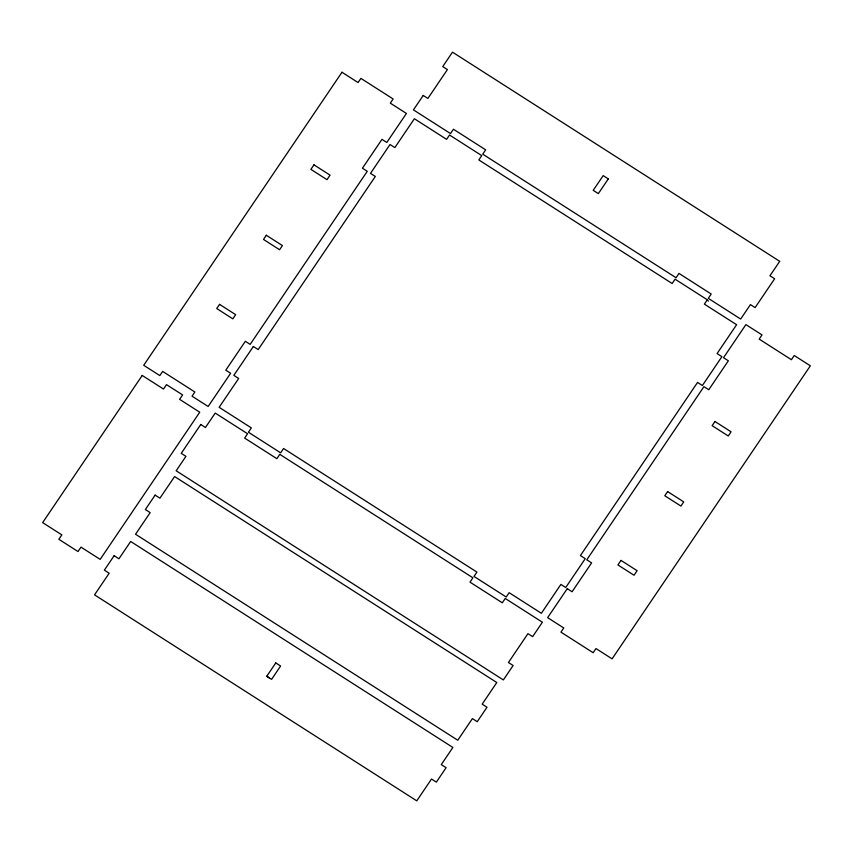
<?xml version="1.0" encoding="UTF-8"?>
<svg xmlns="http://www.w3.org/2000/svg" width="853" height="853" viewBox="0 0 853 853"><rect width="100%" height="100%" fill="white"/><g stroke="black" fill="none" stroke-linecap="round" stroke-linejoin="round"><path stroke-width="1.28" d="M707.35 300.309L708.566 301.088M266.797 676.205L269.175 677.815M341.978 72.249L143.709 365.287L159.82 375.587L162.656 371.407L194.879 392.007L192.042 396.187L208.153 406.486L230.63 373.273L225.789 370.191L245.333 341.307L250.164 344.388L367.27 171.304L362.44 168.212L381.963 139.359L386.804 142.44L406.423 113.449L390.311 103.149L393.126 98.969L360.904 78.38L358.089 82.549L341.978 72.249M142.216 375.437L42.65 522.612L61.821 534.874L58.836 539.288L78.007 551.539L80.992 547.125L100.164 559.376L199.741 412.212L179.61 399.343L182.606 394.928L166.495 384.628L163.499 389.043L142.216 375.437M219.552 304.372L216.726 308.541L232.826 318.851L235.663 314.672L219.552 304.372M266.307 235.257L263.492 239.426L279.581 249.737L282.418 245.557L266.307 235.257M313.957 164.832L310.887 169.363L326.998 179.663L330.068 175.132L313.957 164.832M253.352 346.499L233.829 375.363L238.659 378.455L219.136 407.307L251.358 427.907L248.436 432.236L280.658 452.836L283.58 448.507L476.923 572.096L473.991 576.415L506.213 597.015L509.145 592.686L541.367 613.286L560.89 584.433L565.72 587.525L585.243 558.662L580.413 555.57L697.551 382.432L702.392 385.524L721.915 356.661L717.074 353.568L736.608 324.716L704.375 304.116L707.308 299.787L675.086 279.187L672.153 283.516L478.821 159.938L481.753 155.609L449.531 135.009L446.599 139.338L414.377 118.738L394.854 147.59L390.024 144.509L370.501 173.362L375.331 176.454L258.182 349.591L253.352 346.499M423.216 95.451L413.449 109.877L450.501 133.569L453.433 129.24L485.656 149.829L482.723 154.158L676.066 277.747L678.988 273.418L711.21 294.018L708.289 298.347L740.671 319.043L750.427 304.617L755.108 307.602L774.631 278.75L769.95 275.764L779.717 261.327L452.495 52.161L442.739 66.587L447.409 69.583L427.886 98.436L423.216 95.451M200.754 424.495L181.231 453.348L185.933 456.355L176.166 470.781L503.355 679.937L513.122 665.511L508.431 662.514L527.954 633.651L532.645 636.647L542.401 622.221L505.232 598.465L502.31 602.794L469.982 582.13L472.914 577.801L279.795 454.35L276.862 458.679L244.64 438.079L247.573 433.75L215.223 413.065L205.456 427.502L200.754 424.495M114.131 555.708L104.365 570.135L109.184 573.216L94.534 594.861L416.765 800.839L431.511 779.034L436.352 782.126L446.098 767.711L441.268 764.619L452.879 747.452L130.658 541.474L118.94 558.79L114.131 555.708M155.129 495.113L145.362 509.54L150.181 512.621L135.542 534.255L457.762 740.233L472.402 718.599L477.243 721.681L486.999 707.254L482.169 704.162L496.809 682.528L174.588 476.55L159.938 498.184L155.129 495.113M275.786 662.92L266.754 676.269L271.585 679.361L280.616 666.012L275.786 662.92M608.306 178.895L598.348 193.61L593.208 190.326L603.188 175.622L608.306 178.895M567.266 588.655L547.637 617.657L563.748 627.957L560.933 632.126L593.155 652.726L595.98 648.547L612.091 658.847L810.35 365.809L794.239 355.509L791.403 359.699L759.181 339.099L762.017 334.909L745.906 324.609L723.525 357.695L728.355 360.787L708.758 389.746L703.928 386.654L586.789 559.803L591.619 562.884L572.096 591.747L567.266 588.655M620.995 560.4L617.924 564.942L634.035 575.242L637.106 570.7L620.995 560.4M667.622 491.563L664.796 495.753L680.907 506.053L683.722 501.884L667.622 491.563M714.974 421.489L712.148 425.679L728.259 435.979L731.074 431.81L714.974 421.489"/></g></svg>
